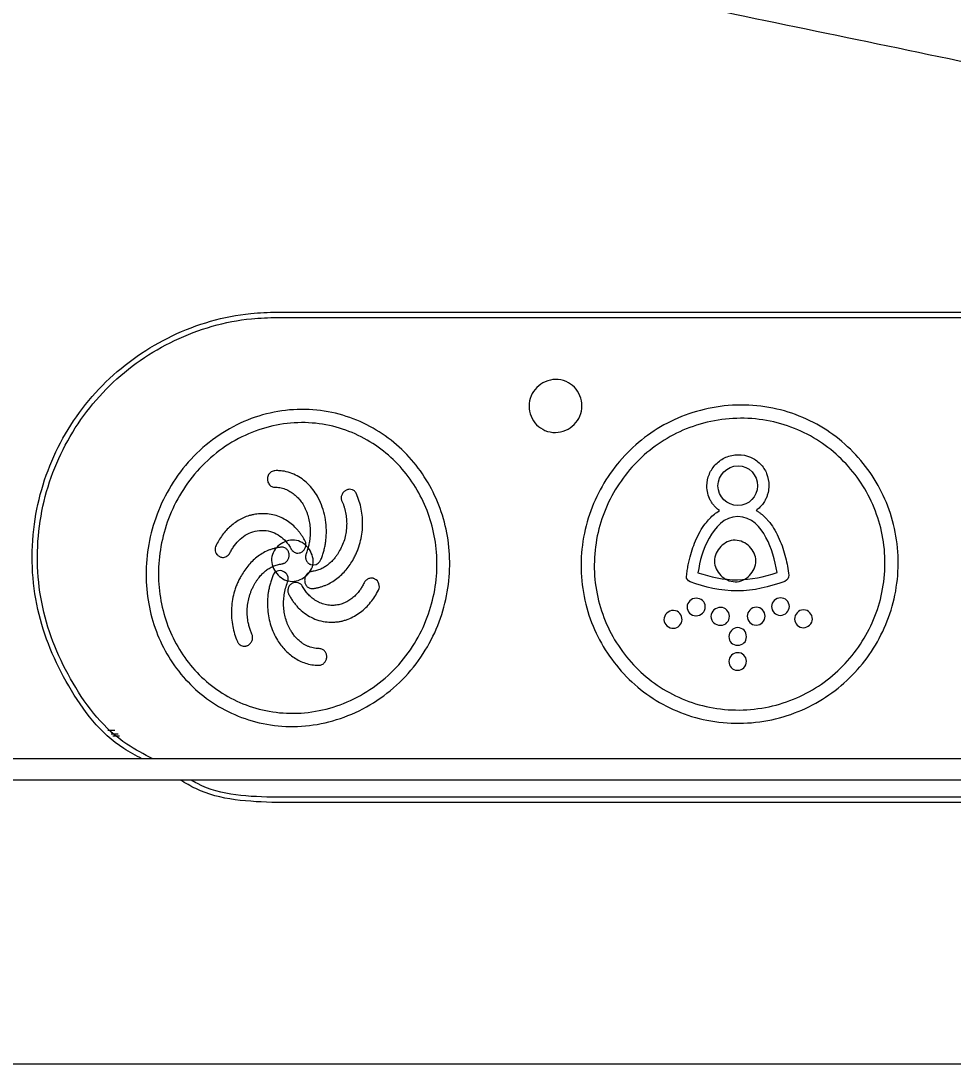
# Model space of a CAD drawing. Extents: x 3571 to 9666, y -561 to 1991.
# Drawn here: x 7169.17 to 7204.14, y 190.26 to 229.53 of the extents above; entities that cross this region are included whole.
import ezdxf

# ---------------------------------------------------------------- set-up
doc = ezdxf.new("R2010")
doc.units = 0
doc.header["$LTSCALE"] = 20
doc.header["$MEASUREMENT"] = 0
doc.layers.get('0').update_dxf_attribs({"linetype": 'CONTINUOUS'})
doc.layers.get('DEFPOINTS').update_dxf_attribs({"linetype": 'CONTINUOUS'})
doc.styles.get("Standard").update_dxf_attribs({"font": 'NanumGothic.ttf'})
doc.dimstyles.get("Standard").update_dxf_attribs({"dimtxt": 2.7, "dimasz": 2.5, "dimexe": 1.5, "dimexo": 1.5, "dimgap": 1.5, "dimtad": 1, "dimdec": 0, "dimlfac": 10, "dimzin": 0, "dimdsep": 46, "dimtxsty": 'Standard', "dimcen": 0, "dimclrt": 2, "dimadec": 0, "dimazin": 0, "dimtfac": 1, "dimtdec": 0, "dimtmove": 0, "dimatfit": 3, "dimfxl": 0, "dimtolj": 1, "dimtzin": 0, "dimarcsym": 0})

# ---------------------------------------------------------------- blocks, each defined once
blk = doc.blocks.new('*D17')
at = {"color": 3, "lineweight": -2}
for p, q in [((7049.92, 188.915), (7049.92, -301.485)), ((7334.393, -240.811), (7334.393, -301.485)), ((7069.92, -296.485), (7314.393, -296.485))]:
    blk.add_line(p, q, dxfattribs=at)
at = {"color": 3}
for points in [[(7069.92, -293.152), (7069.92, -299.818), (7049.92, -296.485)], [(7314.393, -293.152), (7314.393, -299.818), (7334.393, -296.485)]]:
    blk.add_solid(points, dxfattribs=at)
at = {"layer": 'DEFPOINTS', "color": 0}
for p in [(7049.92, 190.415), (7334.393, -239.311, -0.003), (7334.393, -296.485)]:
    blk.add_point(p, dxfattribs=at)
at = {"color": 2, "insert": (7192.157, -270.155), "char_height": 30, "attachment_point": 5}
blk.add_mtext('\\A1;285', dxfattribs=at)
blk = doc.blocks.new('*D18')
at = {"color": 3, "lineweight": -2}
for p, q in [((7211.513, 282.753), (6914.472, 282.753)), ((6919.472, -169.585), (6919.472, 262.753)), ((7053.996, -189.585), (6914.472, -189.585))]:
    blk.add_line(p, q, dxfattribs=at)
at = {"color": 3}
for points in [[(6916.139, 262.753), (6922.805, 262.753), (6919.472, 282.753)], [(6916.139, -169.585), (6922.805, -169.585), (6919.472, -189.585)]]:
    blk.add_solid(points, dxfattribs=at)
at = {"layer": 'DEFPOINTS', "color": 0}
for p in [(6919.472, 282.753), (7213.013, 282.753), (7055.496, -189.585)]:
    blk.add_point(p, dxfattribs=at)
at = {"color": 2, "insert": (6893.313, 46.584), "char_height": 30, "attachment_point": 5, "rotation": 90}
blk.add_mtext('\\A1;475', dxfattribs=at)
blk = doc.blocks.new('*D20')
at = {"color": 3, "lineweight": -2}
for p, q in [((7710.923, 227.566), (7710.923, -442.836)), ((7030.496, -191.085), (7030.496, -442.836)), ((7050.496, -437.836), (7690.923, -437.836))]:
    blk.add_line(p, q, dxfattribs=at)
at = {"color": 3}
for points in [[(7050.496, -434.503), (7050.496, -441.169), (7030.496, -437.836)], [(7690.923, -434.503), (7690.923, -441.169), (7710.923, -437.836)]]:
    blk.add_solid(points, dxfattribs=at)
at = {"layer": 'DEFPOINTS', "color": 0}
for p in [(7710.923, 229.066), (7030.496, -189.585), (7710.923, -437.836)]:
    blk.add_point(p, dxfattribs=at)
at = {"color": 2, "insert": (7370.71, -411.506), "char_height": 30, "attachment_point": 5}
blk.add_mtext('\\A1;680', dxfattribs=at)
blk = doc.blocks.new('A$C46AA2DB5')
at = {"color": 7, "linetype": 'Continuous', "lineweight": 15}
for p, q in [((122.892, 12.409), (122.633, 12.409)), ((122.691, 12.343), (122.949, 12.343))]:
    blk.add_line(p, q, dxfattribs=at)
for points, knots in [([(148.811, 76.078), (160.601, 75.213), (184.187, 73.485), (219.652, 70.892), (255.152, 68.301), (290.667, 65.711), (326.168, 63.122), (361.616, 60.536), (397.004, 57.954), (431.324, 55.377), (466.598, 52.803), (494.021, 50.804), (513.683, 49.367), (525.589, 48.492), (537.465, 47.617), (549.245, 46.745), (560.867, 45.884), (572.024, 45.054), (582.639, 44.265), (592.713, 43.518), (602.373, 42.803), (611.061, 42.162), (618.746, 41.594), (625.418, 41.099), (631.527, 40.646), (637, 40.24), (641.785, 39.888), (645.872, 39.589), (649.259, 39.342), (652.525, 39.107), (655.44, 38.899), (658.082, 38.708), (659.807, 38.584), (660.814, 38.511), (660.927, 38.503), (660.983, 38.499)], [0, 0, 0, 0, 0.056053, 0.11213, 0.168229, 0.22434, 0.280444, 0.336516, 0.392465, 0.448413, 0.504362, 0.560311, 0.5792, 0.59815, 0.617091, 0.635974, 0.65479, 0.673589, 0.69134, 0.709143, 0.726945, 0.744697, 0.759462, 0.774279, 0.789092, 0.803853, 0.818628, 0.833458, 0.848287, 0.863062, 0.890402, 0.917786, 0.945205, 0.972628, 1, 1, 1, 1]), ([(236.798, 25.696), (236.146, 25.832), (232.883, 26.508), (219.178, 29.351), (197.621, 33.824), (170.185, 39.516), (153.206, 43.039), (144.716, 44.8)], [0, 0, 0, 0, 0.02123, 0.10615, 0.44585, 0.722876, 1, 1, 1, 1]), ([(137.617, 41.165), (138.635, 40.953), (139.654, 40.742), (141.694, 40.318), (142.715, 40.107), (145.776, 39.471), (147.818, 39.048), (153.943, 37.777), (158.028, 36.929), (170.288, 34.386), (178.467, 32.689), (203.015, 27.596), (219.393, 24.198), (235.783, 20.798)], [0, 0, 0, 0, 0.03125, 0.03125, 0.0625, 0.0625, 0.125, 0.125, 0.25, 0.25, 0.5, 0.5, 1, 1, 1, 1]), ([(123.796, 11.487), (123.561, 11.609), (122.396, 12.212), (120.926, 14.161), (119.693, 17.063), (119.567, 20.249), (120.496, 23.252), (122.322, 25.752), (124.866, 27.506), (127.182, 28.186), (128.534, 28.232), (128.867, 28.244)], [0, 0, 0, 0, 0.03412, 0.168882, 0.301765, 0.438181, 0.567023, 0.696294, 0.825818, 0.957006, 1, 1, 1, 1]), ([(124.202, 11.487), (123.867, 11.657), (122.62, 12.289), (121.076, 14.267), (119.889, 17.11), (119.771, 20.223), (120.671, 23.153), (122.467, 25.607), (124.954, 27.329), (127.222, 27.989), (128.543, 28.033), (128.867, 28.044)], [0, 0, 0, 0, 0.048654, 0.181078, 0.313762, 0.444934, 0.573671, 0.700876, 0.828497, 0.957927, 1, 1, 1, 1]), ([(128.867, 28.244), (130.982, 28.244), (133.1, 28.244), (136.282, 28.244), (137.343, 28.244), (139.467, 28.244), (140.529, 28.244), (145.84, 28.244), (150.09, 28.244), (162.845, 28.244), (171.353, 28.244), (179.867, 28.244)], [0, 0, 0, 0, 0.125, 0.125, 0.1875, 0.1875, 0.25, 0.25, 0.5, 0.5, 1, 1, 1, 1]), ([(128.867, 28.044), (130.982, 28.044), (133.1, 28.044), (136.282, 28.044), (137.343, 28.044), (139.467, 28.044), (140.529, 28.044), (145.84, 28.044), (150.091, 28.044), (162.845, 28.044), (171.353, 28.044), (179.867, 28.044)], [0, 0, 0, 0, 0.125, 0.125, 0.1875, 0.1875, 0.25, 0.25, 0.5, 0.5, 1, 1, 1, 1]), ([(138.314, 24.715), (138.315, 24.846), (138.368, 25.103), (138.586, 25.433), (138.915, 25.657), (139.31, 25.742), (139.706, 25.664), (140.031, 25.439), (140.246, 25.112), (140.321, 24.723), (140.241, 24.336), (140.023, 24.008), (139.694, 23.784), (139.3, 23.699), (138.905, 23.776), (138.579, 24), (138.364, 24.327), (138.314, 24.585), (138.314, 24.715)], [0, 0, 0, 0, 0.062788, 0.124103, 0.186242, 0.250521, 0.314803, 0.376358, 0.437614, 0.50034, 0.562998, 0.624193, 0.686207, 0.75037, 0.814573, 0.876051, 0.937248, 1, 1, 1, 1]), ([(140.264, 18.761), (140.266, 19.158), (140.349, 19.944), (140.697, 21.067), (141.246, 22.09), (141.975, 22.988), (142.862, 23.734), (143.888, 24.305), (145.033, 24.667), (146.247, 24.797), (147.459, 24.681), (148.597, 24.326), (149.617, 23.763), (150.496, 23.021), (151.216, 22.126), (151.754, 21.106), (152.091, 19.987), (152.202, 18.809), (152.079, 17.631), (151.733, 16.512), (151.187, 15.492), (150.462, 14.596), (149.579, 13.85), (148.556, 13.277), (147.414, 12.913), (146.202, 12.779), (144.99, 12.89), (143.849, 13.241), (142.826, 13.801), (141.943, 14.541), (141.219, 15.435), (140.676, 16.456), (140.337, 17.578), (140.262, 18.364), (140.264, 18.761)], [0, 0, 0, 0, 0.031809, 0.062908, 0.093643, 0.124251, 0.154935, 0.185939, 0.217769, 0.250595, 0.283303, 0.314881, 0.345773, 0.376349, 0.406855, 0.437489, 0.468474, 0.500137, 0.531795, 0.56277, 0.593398, 0.623914, 0.654517, 0.685451, 0.71722, 0.75001, 0.782706, 0.814305, 0.845235, 0.875858, 0.906419, 0.93712, 0.968198, 1, 1, 1, 1]), ([(123.942, 18.538), (123.95, 18.918), (124.037, 19.688), (124.378, 20.817), (124.936, 21.897), (125.708, 22.866), (126.658, 23.66), (127.732, 24.229), (128.879, 24.555), (130.051, 24.628), (131.187, 24.452), (132.232, 24.052), (133.151, 23.465), (133.929, 22.723), (134.551, 21.855), (135.006, 20.884), (135.283, 19.832), (135.37, 18.724), (135.252, 17.59), (134.92, 16.468), (134.366, 15.397), (133.593, 14.432), (132.632, 13.639), (131.538, 13.07), (130.375, 12.739), (129.193, 12.661), (128.055, 12.832), (127.011, 13.223), (126.09, 13.803), (125.313, 14.54), (124.696, 15.41), (124.25, 16.384), (123.984, 17.439), (123.934, 18.169), (123.942, 18.538)], [0, 0, 0, 0, 0.031096, 0.063086, 0.095945, 0.12988, 0.163756, 0.196652, 0.228996, 0.261182, 0.292672, 0.323059, 0.352775, 0.382002, 0.410987, 0.440102, 0.469592, 0.499725, 0.530663, 0.562359, 0.594916, 0.628665, 0.662724, 0.696101, 0.728931, 0.761284, 0.792697, 0.823049, 0.852749, 0.882007, 0.911054, 0.940232, 0.969799, 1, 1, 1, 1]), ([(124.41, 18.548), (124.417, 18.896), (124.497, 19.6), (124.807, 20.633), (125.317, 21.621), (126.022, 22.51), (126.898, 23.238), (127.893, 23.762), (128.954, 24.064), (130.033, 24.13), (131.072, 23.964), (132.025, 23.595), (132.864, 23.057), (133.573, 22.378), (134.14, 21.583), (134.556, 20.694), (134.808, 19.732), (134.887, 18.717), (134.777, 17.678), (134.472, 16.647), (133.963, 15.663), (133.253, 14.779), (132.372, 14.054), (131.372, 13.533), (130.307, 13.231), (129.225, 13.16), (128.182, 13.317), (127.224, 13.676), (126.38, 14.208), (125.668, 14.885), (125.102, 15.682), (124.693, 16.575), (124.449, 17.541), (124.403, 18.211), (124.41, 18.548)], [0, 0, 0, 0, 0.031046, 0.06296, 0.095727, 0.129561, 0.163554, 0.196813, 0.229518, 0.261824, 0.293214, 0.323496, 0.353107, 0.382245, 0.411163, 0.44022, 0.469658, 0.499737, 0.530678, 0.562452, 0.595093, 0.628878, 0.662897, 0.696193, 0.728945, 0.761282, 0.792715, 0.823072, 0.852772, 0.882031, 0.911083, 0.940265, 0.969824, 1, 1, 1, 1]), ([(140.76, 18.763), (140.761, 19.127), (140.837, 19.847), (141.156, 20.877), (141.66, 21.815), (142.327, 22.638), (143.14, 23.322), (144.081, 23.846), (145.131, 24.177), (146.244, 24.296), (147.355, 24.191), (148.398, 23.865), (149.333, 23.349), (150.139, 22.668), (150.798, 21.849), (151.292, 20.914), (151.601, 19.887), (151.703, 18.807), (151.59, 17.728), (151.272, 16.702), (150.772, 15.767), (150.107, 14.945), (149.298, 14.261), (148.36, 13.736), (147.313, 13.403), (146.201, 13.28), (145.09, 13.382), (144.045, 13.704), (143.108, 14.217), (142.298, 14.896), (141.635, 15.715), (141.137, 16.651), (140.826, 17.679), (140.758, 18.399), (140.76, 18.763)], [0, 0, 0, 0, 0.031804, 0.0629, 0.093633, 0.12424, 0.154924, 0.185931, 0.217764, 0.250587, 0.283293, 0.314871, 0.345763, 0.37634, 0.406848, 0.437484, 0.468471, 0.500138, 0.531799, 0.562778, 0.59341, 0.62393, 0.654537, 0.685475, 0.717247, 0.75004, 0.782737, 0.814335, 0.845261, 0.875879, 0.906435, 0.937131, 0.968204, 1, 1, 1, 1]), ([(145.458, 20.795), (145.434, 20.813), (145.387, 20.848), (145.323, 20.909), (145.252, 20.984), (145.18, 21.078), (145.088, 21.231), (145.007, 21.445), (144.967, 21.78), (145.049, 22.177), (145.305, 22.561), (145.624, 22.781), (145.918, 22.875), (146.232, 22.907), (146.621, 22.835), (147.005, 22.575), (147.255, 22.189), (147.327, 21.798), (147.294, 21.514), (147.243, 21.346), (147.184, 21.208), (147.097, 21.064), (146.978, 20.921), (146.882, 20.843), (146.833, 20.804)], [0, 0, 0, 0, 0.015243, 0.030459, 0.045739, 0.068692, 0.091635, 0.138081, 0.185969, 0.264673, 0.341649, 0.419055, 0.459504, 0.500311, 0.581768, 0.65832, 0.734493, 0.81392, 0.858651, 0.881405, 0.904233, 0.936098, 0.967748, 1, 1, 1, 1]), ([(145.4, 21.722), (145.399, 21.319), (145.732, 20.987), (146.568, 20.991), (146.881, 21.324), (146.885, 22.133), (146.577, 22.478), (145.728, 22.474), (145.402, 22.129), (145.4, 21.724), (145.4, 21.724), (145.4, 21.723), (145.4, 21.722)], [0.000411, 0.000411, 0.000411, 0.000411, 0.25, 0.25, 0.5, 0.5, 0.75, 0.75, 1, 1, 1, 1.000411, 1.000411, 1.000411, 1.000411]), ([(130.505, 18.964), (130.524, 19.015), (130.564, 19.117), (130.611, 19.274), (130.65, 19.433), (130.679, 19.595), (130.707, 19.837), (130.714, 20.159), (130.666, 20.551), (130.566, 20.925), (130.385, 21.341), (130.086, 21.764), (129.625, 22.13), (129.194, 22.276), (128.906, 22.296), (128.789, 22.298), (128.684, 22.279), (128.574, 22.216), (128.496, 22.082), (128.487, 21.93), (128.54, 21.789), (128.633, 21.702), (128.716, 21.675), (128.768, 21.671), (128.813, 21.673), (128.913, 21.668), (129.067, 21.643), (129.256, 21.571), (129.429, 21.468), (129.579, 21.344), (129.713, 21.203), (129.787, 21.099), (129.824, 21.046)], [0, 0, 0, 0, 0.0246314, 0.0492308, 0.0738883, 0.0986934, 0.123734, 0.1838208, 0.2437294, 0.3021288, 0.3590572, 0.4489812, 0.5347646, 0.6238251, 0.6509705, 0.6665022, 0.6769026, 0.6992465, 0.7211924, 0.7439389, 0.7660237, 0.7878564, 0.7992344, 0.8052772, 0.811535, 0.819765, 0.8506747, 0.8822022, 0.91149, 0.9422039, 0.9706968, 1, 1, 1, 1]), ([(130.217, 17.872), (130.258, 17.879), (130.339, 17.892), (130.459, 17.922), (130.577, 17.959), (130.727, 18.018), (130.907, 18.108), (131.174, 18.287), (131.407, 18.512), (131.602, 18.771), (131.714, 18.96), (131.804, 19.133), (131.893, 19.336), (131.979, 19.595), (132.045, 19.913), (132.072, 20.23), (132.064, 20.545), (132.022, 20.85), (131.95, 21.145), (131.876, 21.33), (131.838, 21.422)], [0, 0, 0, 0, 0.027808, 0.055435, 0.082999, 0.110617, 0.163937, 0.217914, 0.325162, 0.379301, 0.434512, 0.472384, 0.50978, 0.583346, 0.654825, 0.726762, 0.796342, 0.865845, 0.933434, 1, 1, 1, 1]), ([(131.453, 21.557), (131.44, 21.551), (131.414, 21.539), (131.379, 21.514), (131.328, 21.466), (131.288, 21.399), (131.267, 21.32), (131.263, 21.261), (131.269, 21.203), (131.285, 21.169), (131.292, 21.152)], [0, 0, 0, 0, 0.087997, 0.176161, 0.266471, 0.520402, 0.643446, 0.766633, 0.885666, 1, 1, 1, 1]), ([(131.838, 21.422), (131.834, 21.433), (131.825, 21.456), (131.805, 21.487), (131.777, 21.52), (131.738, 21.553), (131.671, 21.588), (131.591, 21.601), (131.51, 21.587), (131.473, 21.567), (131.453, 21.557)], [0, 0, 0, 0, 0.077345, 0.155936, 0.237465, 0.357371, 0.480209, 0.728143, 0.861644, 1, 1, 1, 1]), ([(129.824, 21.046), (129.843, 21.013), (129.881, 20.947), (129.93, 20.842), (129.973, 20.734), (130.023, 20.585), (130.07, 20.392), (130.1, 20.153), (130.104, 19.909), (130.084, 19.69), (130.048, 19.499), (130.006, 19.335), (129.963, 19.216), (129.936, 19.136), (129.928, 19.095), (129.925, 19.027), (129.944, 18.935), (129.996, 18.856), (130.045, 18.814), (130.079, 18.792), (130.103, 18.782), (130.115, 18.777)], [0, 0, 0, 0, 0.047591, 0.09544, 0.143722, 0.192608, 0.290574, 0.389857, 0.490863, 0.592534, 0.662121, 0.73163, 0.801441, 0.81885, 0.836056, 0.85335, 0.902541, 0.950745, 0.967224, 0.983533, 1, 1, 1, 1]), ([(131.292, 21.152), (131.307, 21.118), (131.336, 21.05), (131.373, 20.944), (131.404, 20.834), (131.439, 20.683), (131.466, 20.487), (131.473, 20.246), (131.453, 20.003), (131.403, 19.759), (131.325, 19.521), (131.246, 19.372), (131.206, 19.297)], [0, 0, 0, 0, 0.0577723, 0.1161327, 0.175279, 0.2354012, 0.358873, 0.4827519, 0.6110083, 0.7377776, 0.8697259, 1, 1, 1, 1]), ([(128.22, 20.676), (128.181, 20.673), (128.103, 20.668), (127.986, 20.65), (127.871, 20.624), (127.722, 20.58), (127.544, 20.506), (127.277, 20.355), (126.979, 20.105), (126.738, 19.799), (126.608, 19.572), (126.544, 19.444), (126.527, 19.343), (126.546, 19.238), (126.598, 19.147), (126.663, 19.094), (126.724, 19.063), (126.779, 19.041), (126.876, 19.037), (126.996, 19.087), (127.07, 19.168), (127.108, 19.24), (127.145, 19.314), (127.241, 19.472), (127.41, 19.68), (127.66, 19.881), (127.954, 20.018), (128.28, 20.07), (128.607, 20.03), (128.9, 19.898), (129.141, 19.703), (129.285, 19.523), (129.357, 19.407), (129.379, 19.369), (129.396, 19.337), (129.43, 19.289), (129.494, 19.236), (129.589, 19.199), (129.678, 19.2), (129.747, 19.223), (129.779, 19.244), (129.795, 19.255)], [0, 0, 0, 0, 0.0183895, 0.0366824, 0.0549655, 0.0733258, 0.1085411, 0.1443984, 0.215355, 0.2870759, 0.3232024, 0.3362189, 0.3532291, 0.3692298, 0.3849788, 0.4011704, 0.4076111, 0.4168896, 0.4287222, 0.4518107, 0.4750562, 0.4779577, 0.4889614, 0.5137034, 0.5630398, 0.612038, 0.6611155, 0.712173, 0.7638423, 0.8125437, 0.8602622, 0.907382, 0.9190137, 0.9236743, 0.9283052, 0.9357106, 0.9509508, 0.9665242, 0.9824603, 0.9910829, 1, 1, 1, 1]), ([(129.898, 19.679), (129.878, 19.715), (129.837, 19.788), (129.768, 19.891), (129.695, 19.991), (129.587, 20.119), (129.439, 20.267), (129.235, 20.421), (129.012, 20.545), (128.763, 20.634), (128.497, 20.684), (128.313, 20.679), (128.22, 20.676)], [0, 0, 0, 0, 0.0603585, 0.1202452, 0.1798575, 0.2393957, 0.3629901, 0.4835817, 0.6094372, 0.7332036, 0.8656036, 1, 1, 1, 1]), ([(144.222, 18.34), (144.23, 18.409), (144.247, 18.549), (144.285, 18.758), (144.342, 19.018), (144.428, 19.321), (144.557, 19.671), (144.718, 20.002), (144.899, 20.282), (145.084, 20.499), (145.261, 20.666), (145.393, 20.753), (145.458, 20.795)], [0, 0, 0, 0, 0.073804, 0.148533, 0.224327, 0.355862, 0.481351, 0.617723, 0.743893, 0.833348, 0.918248, 1, 1, 1, 1]), ([(147.616, 18.476), (147.546, 18.949), (147.421, 19.38), (147, 20.163), (146.668, 20.576), (146.143, 20.574), (145.635, 20.571), (145.289, 20.161), (144.833, 19.334), (144.719, 18.913), (144.65, 18.462)], [0, 0, 0, 0, 0.263518, 0.263518, 0.5, 0.5, 0.5, 0.742116, 0.742116, 1, 1, 1, 1]), ([(146.833, 20.804), (146.864, 20.785), (146.926, 20.746), (147.015, 20.68), (147.102, 20.608), (147.185, 20.528), (147.266, 20.44), (147.389, 20.29), (147.545, 20.056), (147.761, 19.623), (147.91, 19.165), (148.011, 18.707), (148.041, 18.483), (148.057, 18.371)], [0, 0, 0, 0, 0.038758, 0.07811, 0.118236, 0.159303, 0.201471, 0.244884, 0.367564, 0.500634, 0.759342, 0.879419, 1, 1, 1, 1]), ([(130.201, 18.761), (130.16, 18.561), (130.023, 18.391), (129.77, 18.225), (129.676, 18.183), (129.481, 18.138), (129.377, 18.136), (129.183, 18.179), (129.089, 18.223), (128.926, 18.341), (128.855, 18.414), (128.741, 18.581), (128.698, 18.672), (128.649, 18.869), (128.645, 18.972), (128.705, 19.272), (128.841, 19.443), (129.18, 19.664), (129.388, 19.719), (129.786, 19.637), (129.956, 19.504), (130.125, 19.255), (130.168, 19.161), (130.216, 18.967), (130.221, 18.862), (130.201, 18.761)], [0, 0, 0, 0, 0.125, 0.125, 0.1875, 0.1875, 0.25, 0.25, 0.3125, 0.3125, 0.375, 0.375, 0.4375, 0.4375, 0.5, 0.5, 0.625, 0.625, 0.75, 0.75, 0.875, 0.875, 0.9375, 0.9375, 1, 1, 1, 1]), ([(129.795, 19.255), (129.807, 19.263), (129.831, 19.279), (129.862, 19.309), (129.906, 19.364), (129.935, 19.436), (129.945, 19.516), (129.94, 19.575), (129.926, 19.631), (129.907, 19.663), (129.898, 19.679)], [0, 0, 0, 0, 0.089511, 0.178636, 0.269269, 0.522156, 0.644058, 0.767117, 0.885554, 1, 1, 1, 1]), ([(146.046, 19.686), (146.249, 19.683), (146.441, 19.586), (146.654, 19.374), (146.714, 19.291), (146.799, 19.11), (146.824, 19.009), (146.825, 18.808), (146.8, 18.707), (146.715, 18.523), (146.656, 18.439), (146.514, 18.295), (146.431, 18.235), (146.248, 18.15), (146.146, 18.126), (145.844, 18.13), (145.65, 18.226), (145.363, 18.508), (145.265, 18.7), (145.265, 19.108), (145.363, 19.303), (145.576, 19.517), (145.66, 19.578), (145.842, 19.662), (145.944, 19.687), (146.046, 19.686)], [0, 0, 0, 0, 0.125, 0.125, 0.1875, 0.1875, 0.25, 0.25, 0.3125, 0.3125, 0.375, 0.375, 0.4375, 0.4375, 0.5, 0.5, 0.625, 0.625, 0.75, 0.75, 0.875, 0.875, 0.9375, 0.9375, 1, 1, 1, 1]), ([(128.987, 19.422), (128.947, 19.416), (128.865, 19.405), (128.745, 19.378), (128.627, 19.342), (128.477, 19.283), (128.296, 19.191), (128.099, 19.055), (127.916, 18.895), (127.754, 18.716), (127.608, 18.52), (127.528, 18.379), (127.487, 18.308)], [0, 0, 0, 0, 0.063655, 0.127089, 0.190637, 0.254633, 0.376987, 0.502339, 0.624695, 0.750512, 0.874135, 1, 1, 1, 1]), ([(129.035, 18.799), (129.049, 18.801), (129.077, 18.806), (129.118, 18.821), (129.179, 18.852), (129.251, 18.917), (129.307, 19.027), (129.319, 19.149), (129.288, 19.264), (129.221, 19.361), (129.134, 19.412), (129.053, 19.427), (129.01, 19.424), (128.987, 19.422)], [0, 0, 0, 0, 0.044441, 0.088371, 0.132626, 0.258222, 0.382103, 0.505727, 0.628007, 0.746075, 0.865165, 0.930649, 1, 1, 1, 1]), ([(131.206, 19.297), (131.188, 19.265), (131.152, 19.2), (131.09, 19.107), (131.011, 19.003), (130.911, 18.891), (130.784, 18.778), (130.647, 18.681), (130.497, 18.602), (130.337, 18.543), (130.225, 18.525), (130.169, 18.516)], [0, 0, 0, 0, 0.0827816, 0.1650678, 0.2471973, 0.3737207, 0.4971784, 0.6237516, 0.7467214, 0.8742346, 1, 1, 1, 1]), ([(130.115, 18.777), (130.151, 18.759), (130.19, 18.758), (130.231, 18.759), (130.354, 18.761), (130.466, 18.849), (130.505, 18.964)], [0, 0, 0, 0, 0.5, 0.5, 0.5, 1, 1, 1, 1]), ([(128.001, 18.016), (128.019, 18.048), (128.055, 18.113), (128.117, 18.206), (128.196, 18.31), (128.296, 18.422), (128.422, 18.536), (128.559, 18.633), (128.708, 18.712), (128.867, 18.772), (128.98, 18.79), (129.035, 18.799)], [0, 0, 0, 0, 0.082727, 0.164945, 0.246989, 0.37354, 0.496959, 0.623595, 0.746565, 0.874165, 1, 1, 1, 1]), ([(130.169, 18.516), (130.153, 18.513), (130.122, 18.508), (130.077, 18.49), (130.01, 18.453), (129.937, 18.374), (129.89, 18.248), (129.891, 18.12), (129.932, 18.007), (130.008, 17.917), (130.101, 17.875), (130.173, 17.871), (130.205, 17.872), (130.217, 17.872)], [0, 0, 0, 0, 0.049786, 0.098292, 0.146708, 0.28192, 0.416143, 0.546029, 0.663925, 0.779773, 0.899333, 0.963185, 1, 1, 1, 1]), ([(144.65, 18.462), (145.126, 18.309), (145.6, 18.199), (146.132, 18.202), (146.638, 18.204), (147.119, 18.313), (147.616, 18.476)], [0, 0, 0, 0, 0.5, 0.5, 0.5, 1, 1, 1, 1]), ([(127.487, 18.308), (127.461, 18.26), (127.409, 18.164), (127.342, 18.013), (127.284, 17.858), (127.221, 17.651), (127.167, 17.388), (127.139, 17.073), (127.147, 16.76), (127.189, 16.457), (127.259, 16.165), (127.332, 15.982), (127.368, 15.891)], [0, 0, 0, 0, 0.065518, 0.131011, 0.196753, 0.263013, 0.389382, 0.517053, 0.640245, 0.763491, 0.882797, 1, 1, 1, 1]), ([(128.7, 18.35), (128.68, 18.299), (128.641, 18.198), (128.594, 18.041), (128.555, 17.881), (128.517, 17.669), (128.492, 17.402), (128.502, 16.984), (128.6, 16.478), (128.831, 15.968), (129.137, 15.565), (129.43, 15.314), (129.699, 15.159), (129.921, 15.069), (130.158, 15.009), (130.324, 14.999), (130.407, 14.994)], [0, 0, 0, 0, 0.037209, 0.074358, 0.111579, 0.149007, 0.221307, 0.293657, 0.434137, 0.570427, 0.673691, 0.778883, 0.833125, 0.886459, 0.943024, 1, 1, 1, 1]), ([(129.381, 16.288), (129.362, 16.32), (129.324, 16.384), (129.275, 16.486), (129.231, 16.591), (129.181, 16.737), (129.134, 16.926), (129.104, 17.161), (129.1, 17.401), (129.123, 17.643), (129.172, 17.885), (129.227, 18.04), (129.255, 18.118)], [0, 0, 0, 0, 0.058877, 0.118259, 0.178385, 0.239489, 0.361905, 0.48633, 0.612891, 0.740046, 0.870276, 1, 1, 1, 1]), ([(129.812, 17.946), (129.807, 17.957), (129.795, 17.979), (129.772, 18.009), (129.741, 18.04), (129.7, 18.069), (129.63, 18.101), (129.527, 18.112), (129.405, 18.069), (129.31, 17.979), (129.269, 17.879), (129.259, 17.799), (129.264, 17.74), (129.278, 17.684), (129.296, 17.651), (129.306, 17.636)], [0, 0, 0, 0, 0.038885, 0.077916, 0.11785, 0.177312, 0.237186, 0.359638, 0.49332, 0.629738, 0.758217, 0.820565, 0.882297, 0.942422, 1, 1, 1, 1]), ([(132.529, 18.229), (132.518, 18.235), (132.495, 18.247), (132.457, 18.258), (132.412, 18.265), (132.359, 18.262), (132.282, 18.242), (132.21, 18.199), (132.152, 18.138), (132.119, 18.079), (132.088, 18.014), (132.051, 17.948), (132.012, 17.885), (131.97, 17.824), (131.904, 17.734), (131.806, 17.623), (131.668, 17.5), (131.516, 17.397), (131.349, 17.316), (131.17, 17.259), (131.045, 17.246), (130.982, 17.239)], [0, 0, 0, 0, 0.019716, 0.039452, 0.059689, 0.089165, 0.119604, 0.18124, 0.213618, 0.246133, 0.284494, 0.322477, 0.360155, 0.397598, 0.43488, 0.529545, 0.621901, 0.715961, 0.808077, 0.903968, 1, 1, 1, 1]), ([(147.908, 18.142), (147.313, 17.924), (146.74, 17.789), (146.13, 17.786), (145.487, 17.783), (144.921, 17.923), (144.354, 18.126)], [0, 0, 0, 0, 0.5, 0.5, 0.5, 1, 1, 1, 1]), ([(127.368, 15.891), (127.373, 15.878), (127.383, 15.852), (127.405, 15.816), (127.433, 15.785), (127.478, 15.751), (127.546, 15.72), (127.617, 15.714), (127.666, 15.716), (127.695, 15.718), (127.723, 15.724), (127.763, 15.742), (127.81, 15.773), (127.873, 15.833), (127.918, 15.908), (127.938, 15.987), (127.942, 16.048), (127.935, 16.107), (127.913, 16.169), (127.884, 16.232), (127.857, 16.303), (127.833, 16.374), (127.811, 16.447), (127.792, 16.521), (127.765, 16.648), (127.74, 16.829), (127.735, 17.069), (127.756, 17.31), (127.798, 17.511), (127.846, 17.669), (127.89, 17.788), (127.941, 17.904), (127.981, 17.979), (128.001, 18.016)], [0, 0, 0, 0, 0.014754, 0.029123, 0.04357, 0.058549, 0.088255, 0.119709, 0.131552, 0.139915, 0.150647, 0.161174, 0.184978, 0.208432, 0.25168, 0.272533, 0.293309, 0.314007, 0.3347, 0.360843, 0.387012, 0.413246, 0.439584, 0.466066, 0.492728, 0.574285, 0.656256, 0.740692, 0.824911, 0.868827, 0.912534, 0.956202, 1, 1, 1, 1]), ([(130.982, 17.239), (130.946, 17.24), (130.874, 17.24), (130.768, 17.252), (130.664, 17.271), (130.564, 17.3), (130.466, 17.337), (130.371, 17.383), (130.261, 17.448), (130.14, 17.54), (130.015, 17.661), (129.904, 17.797), (129.843, 17.896), (129.812, 17.946)], [0, 0, 0, 0, 0.075677, 0.149789, 0.222841, 0.295364, 0.367897, 0.440981, 0.515144, 0.634781, 0.757758, 0.877327, 1, 1, 1, 1]), ([(130.993, 16.615), (131.038, 16.618), (131.128, 16.624), (131.262, 16.647), (131.394, 16.68), (131.563, 16.737), (131.765, 16.833), (131.987, 16.979), (132.191, 17.155), (132.371, 17.353), (132.531, 17.571), (132.616, 17.729), (132.66, 17.808)], [0, 0, 0, 0, 0.063397, 0.126544, 0.189856, 0.253743, 0.375763, 0.501192, 0.623901, 0.750064, 0.874284, 1, 1, 1, 1]), ([(129.306, 17.636), (129.331, 17.591), (129.38, 17.503), (129.465, 17.379), (129.556, 17.262), (129.689, 17.114), (129.877, 16.947), (130.225, 16.729), (130.567, 16.629), (130.861, 16.614), (130.945, 16.615), (130.993, 16.615)], [0, 0, 0, 0, 0.073385, 0.145446, 0.216508, 0.286907, 0.433429, 0.575944, 0.878131, 0.931721, 1, 1, 1, 1]), ([(144.576, 16.854), (144.384, 16.854), (144.242, 17.004), (144.244, 17.367), (144.397, 17.51), (144.765, 17.512), (144.925, 17.378), (144.923, 16.998), (144.771, 16.855), (144.578, 16.854), (144.577, 16.854), (144.576, 16.854), (144.576, 16.854)], [0.000952, 0.000952, 0.000952, 0.000952, 0.25, 0.25, 0.5, 0.5, 0.75, 0.75, 1, 1, 1, 1.000952, 1.000952, 1.000952, 1.000952]), ([(147.743, 16.868), (147.743, 16.868), (147.743, 16.868), (147.743, 16.868), (147.558, 16.868), (147.409, 17.024), (147.411, 17.375), (147.57, 17.524), (147.921, 17.526), (148.079, 17.377), (148.077, 17.028), (147.927, 16.869), (147.743, 16.868)], [0.999853, 0.999853, 0.999853, 0.999853, 1, 1, 1, 1.25, 1.25, 1.5, 1.5, 1.75, 1.75, 1.999853, 1.999853, 1.999853, 1.999853]), ([(143.732, 16.381), (143.556, 16.38), (143.371, 16.518), (143.372, 16.701), (143.373, 16.9), (143.533, 17.05), (143.735, 17.051), (143.923, 17.052), (144.055, 16.876), (144.054, 16.704), (144.053, 16.547), (143.895, 16.382), (143.732, 16.381)], [0, 0, 0, 0, 0.25, 0.25, 0.25, 0.5, 0.5, 0.5, 0.75, 0.75, 0.75, 1, 1, 1, 1]), ([(145.496, 16.496), (145.496, 16.496), (145.496, 16.496), (145.495, 16.496), (145.296, 16.495), (145.136, 16.628), (145.137, 16.83), (145.138, 17.018), (145.314, 17.166), (145.683, 17.167), (145.832, 17.009), (145.831, 16.833), (145.831, 16.644), (145.695, 16.497), (145.496, 16.496)], [0.999458, 0.999458, 0.999458, 0.999458, 1, 1, 1, 1.25, 1.25, 1.25, 1.5, 1.5, 1.75, 1.75, 1.75, 1.999458, 1.999458, 1.999458, 1.999458]), ([(146.832, 16.502), (146.639, 16.503), (146.498, 16.652), (146.499, 16.836), (146.5, 17.006), (146.657, 17.172), (147.019, 17.173), (147.168, 17.016), (147.167, 16.839), (147.166, 16.649), (147.03, 16.503), (146.835, 16.502), (146.834, 16.502), (146.833, 16.502), (146.832, 16.502)], [0.0014471, 0.0014471, 0.0014471, 0.0014471, 0.25, 0.25, 0.25, 0.5, 0.5, 0.75, 0.75, 0.75, 1, 1, 1, 1.0014471, 1.0014471, 1.0014471, 1.0014471]), ([(148.609, 16.403), (148.608, 16.403), (148.607, 16.403), (148.606, 16.403), (148.434, 16.402), (148.276, 16.55), (148.276, 16.723), (148.277, 16.91), (148.411, 17.072), (148.806, 17.074), (148.945, 16.907), (148.945, 16.726), (148.944, 16.561), (148.78, 16.406), (148.609, 16.403)], [0.998309, 0.998309, 0.998309, 0.998309, 1, 1, 1, 1.25, 1.25, 1.25, 1.5, 1.5, 1.75, 1.75, 1.75, 1.998309, 1.998309, 1.998309, 1.998309]), ([(130.436, 15.619), (130.398, 15.621), (130.323, 15.626), (130.212, 15.645), (130.105, 15.674), (130.001, 15.714), (129.901, 15.763), (129.792, 15.83), (129.678, 15.918), (129.566, 16.03), (129.465, 16.153), (129.409, 16.243), (129.381, 16.288)], [0, 0, 0, 0, 0.087052, 0.17254, 0.257211, 0.341833, 0.427177, 0.513995, 0.6343, 0.757803, 0.877564, 1, 1, 1, 1]), ([(146.134, 15.748), (145.942, 15.748), (145.813, 15.884), (145.814, 16.069), (145.815, 16.243), (145.949, 16.405), (146.137, 16.406), (146.335, 16.406), (146.47, 16.262), (146.468, 15.872), (146.336, 15.749), (146.134, 15.748)], [0, 0, 0, 0, 0.25, 0.25, 0.25, 0.5, 0.5, 0.5, 0.75, 0.75, 1, 1, 1, 1]), ([(130.407, 14.994), (130.423, 14.994), (130.46, 14.995), (130.535, 15.013), (130.623, 15.069), (130.696, 15.167), (130.729, 15.287), (130.715, 15.409), (130.663, 15.522), (130.582, 15.589), (130.502, 15.616), (130.458, 15.618), (130.436, 15.619)], [0, 0, 0, 0, 0.049474, 0.113649, 0.238739, 0.363197, 0.485276, 0.614321, 0.739358, 0.86262, 0.929484, 1, 1, 1, 1]), ([(146.13, 14.81), (145.937, 14.809), (145.809, 14.961), (145.81, 15.143), (145.811, 15.314), (145.954, 15.466), (146.133, 15.467), (146.322, 15.468), (146.466, 15.332), (146.465, 15.146), (146.464, 14.949), (146.334, 14.811), (146.13, 14.81)], [0, 0, 0, 0, 0.25, 0.25, 0.25, 0.5, 0.5, 0.5, 0.75, 0.75, 0.75, 1, 1, 1, 1]), ([(156.276, 11.487), (152.831, 11.487), (145.96, 11.487), (135.594, 11.487), (125.02, 11.487), (103.886, 11.487), (79.824, 11.487), (55.526, 11.487), (33.544, 11.487), (21.148, 11.487), (15.511, 11.487)], [0, 0, 0, 0, 0.0625, 0.125, 0.1875, 0.25, 0.5, 0.625, 0.75, 1, 1, 1, 1]), ([(156.276, 10.687), (152.831, 10.687), (145.96, 10.687), (135.594, 10.687), (125.02, 10.687), (103.886, 10.687), (79.824, 10.687), (55.526, 10.687), (33.544, 10.687), (21.148, 10.687), (15.511, 10.687)], [0, 0, 0, 0, 0.0625, 0.125, 0.1875, 0.25, 0.5, 0.625, 0.75, 1, 1, 1, 1]), ([(128.867, 9.844), (127.798, 9.883), (126.501, 9.931), (125.422, 10.575), (125.233, 10.687)], [0, 0, 0, 0, 0.8248984, 1, 1, 1, 1]), ([(128.867, 10.044), (127.814, 10.067), (126.669, 10.093), (125.714, 10.643), (125.637, 10.687)], [0, 0, 0, 0, 0.9193453, 1, 1, 1, 1]), ([(179.867, 10.044), (171.356, 10.044), (162.851, 10.044), (150.099, 10.044), (145.85, 10.044), (139.478, 10.044), (137.355, 10.044), (134.17, 10.044), (133.108, 10.044), (130.987, 10.044), (129.926, 10.044), (128.867, 10.044)], [0, 0, 0, 0, 0.5, 0.5, 0.75, 0.75, 0.875, 0.875, 0.9375, 0.9375, 1, 1, 1, 1]), ([(179.867, 9.844), (171.357, 9.844), (162.851, 9.844), (150.1, 9.844), (145.85, 9.844), (139.478, 9.844), (137.355, 9.844), (134.17, 9.844), (133.108, 9.844), (130.987, 9.844), (129.926, 9.844), (128.867, 9.844)], [0, 0, 0, 0, 0.5, 0.5, 0.75, 0.75, 0.875, 0.875, 0.9375, 0.9375, 1, 1, 1, 1]), ([(0, 0.044), (-0.003, 0.044), (0.501, 0.044), (1.732, 0.044), (2.005, 0.044), (2.634, 0.044), (2.989, 0.044), (3.813, 0.044), (4.29, 0.044), (5.099, 0.044), (5.418, 0.044), (6.158, 0.044), (6.578, 0.044), (7.984, 0.044), (9.116, 0.044), (11.102, 0.044), (11.812, 0.044), (13.33, 0.044), (14.138, 0.044), (16.686, 0.044), (18.555, 0.044), (22.624, 0.044), (24.824, 0.044), (29.554, 0.044), (32.084, 0.044), (35.46, 0.044), (36.146, 0.044), (37.531, 0.044), (38.232, 0.044), (40.357, 0.044), (41.804, 0.044), (44.761, 0.044), (46.27, 0.044), (49.348, 0.044), (50.913, 0.044), (55.682, 0.044), (58.961, 0.044), (64.03, 0.044), (65.747, 0.044), (69.224, 0.044), (70.978, 0.044), (76.283, 0.044), (79.88, 0.044), (87.189, 0.044), (90.901, 0.044), (98.444, 0.044), (102.273, 0.044), (108.106, 0.044), (110.069, 0.044), (113.993, 0.044), (115.957, 0.044), (121.856, 0.044), (125.798, 0.044), (130.736, 0.044), (131.724, 0.044), (133.7, 0.044), (134.688, 0.044), (137.654, 0.044), (139.63, 0.044), (145.562, 0.044), (149.517, 0.044), (185.123, 0.044), (216.831, 0.044), (248.599, 0.044)], [0, 0, 0, 0, 0.125, 0.125, 0.15625, 0.15625, 0.1875, 0.1875, 0.21875, 0.21875, 0.234375, 0.234375, 0.25, 0.25, 0.28125, 0.28125, 0.296875, 0.296875, 0.3125, 0.3125, 0.34375, 0.34375, 0.375, 0.375, 0.40625, 0.40625, 0.414063, 0.414063, 0.421875, 0.421875, 0.4375, 0.4375, 0.453125, 0.453125, 0.46875, 0.46875, 0.5, 0.5, 0.515625, 0.515625, 0.53125, 0.53125, 0.5625, 0.5625, 0.59375, 0.59375, 0.625, 0.625, 0.640625, 0.640625, 0.65625, 0.65625, 0.6875, 0.6875, 0.695313, 0.695313, 0.703125, 0.703125, 0.71875, 0.71875, 0.75, 0.75, 1, 1, 1, 1])]:
    blk.add_open_spline(points, degree=3, knots=knots, dxfattribs=at)
for points, degree in [([(129.088, 18.518), (128.942, 18.593), (128.763, 18.519), (128.7, 18.35)], 3), ([(129.255, 18.118), (129.317, 18.282), (129.241, 18.461), (129.088, 18.518)], 3), ([(132.66, 17.808), (132.749, 17.967), (132.666, 18.16), (132.529, 18.229)], 3), ([(144.354, 18.126), (144.271, 18.162), (144.207, 18.237), (144.222, 18.34)], 3), ([(148.057, 18.371), (148.056, 18.274), (148.011, 18.187), (147.908, 18.142)], 3), ([(122.767, 12.55), (122.509, 12.55)], 1)]:
    blk.add_open_spline(points, degree=degree, dxfattribs=at)

msp = doc.modelspace()

# ---------------------------------------------------------------- block references
msp.add_blockref('A$C46AA2DB5', (7049.92, 190.371))

# ---------------------------------------------------------------- dimensions: what is measured, and where the dimension line sits
dim = msp.add_linear_dim(base=(6919.472, 282.753), p1=(7055.496, -189.585), p2=(7213.013, 282.753), angle=90, text='475', dimstyle='Standard', override={"dimtxt": 30, "dimasz": 20, "dimexe": 5, "dimgap": 10, "dimlfac": 1, "dimzin": 12, "dimclrd": 3, "dimclre": 3, "dimazin": 2, "dimarcsym": 1})
dim.commit()
dim.dimension.update_dxf_attribs({"geometry": '*D18', "text_midpoint": (6919.472, 46.584), "dimtype": 160})
dim = msp.add_linear_dim(base=(7710.923, -437.836), p1=(7030.496, -189.585), p2=(7710.923, 229.066), dimstyle='Standard', override={"dimtxt": 30, "dimasz": 20, "dimexe": 5, "dimgap": 10, "dimlfac": 1, "dimzin": 12, "dimclrd": 3, "dimclre": 3, "dimazin": 2, "dimarcsym": 1})
dim.commit()
dim.dimension.update_dxf_attribs({"geometry": '*D20', "text_midpoint": (7370.71, -411.506)})
dim = msp.add_linear_dim(base=(7334.393, -296.485), p1=(7049.92, 190.415), p2=(7334.393, -239.311, -0.003), text='285', dimstyle='Standard', override={"dimtxt": 30, "dimasz": 20, "dimexe": 5, "dimgap": 10, "dimlfac": 1, "dimzin": 12, "dimclrd": 3, "dimclre": 3, "dimazin": 2, "dimarcsym": 1})
dim.commit()
dim.dimension.update_dxf_attribs({"geometry": '*D17', "text_midpoint": (7192.157, -270.155)})

doc.saveas('drawing.dxf')
